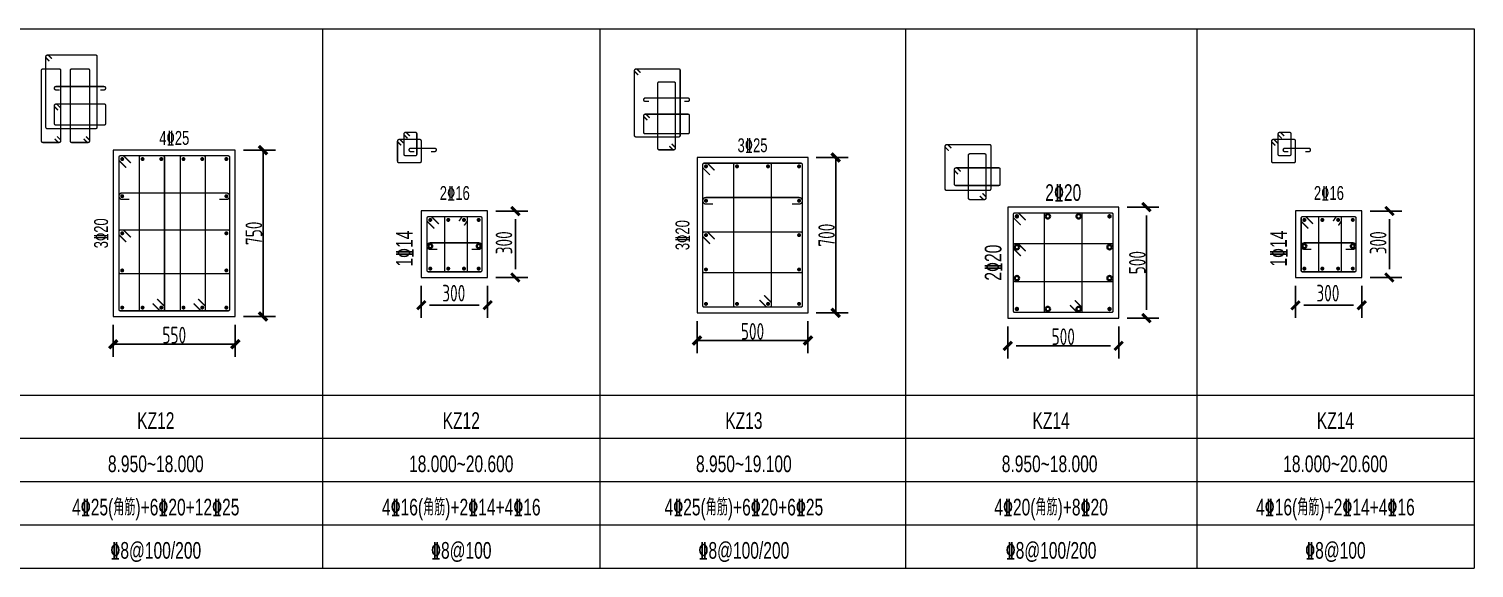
# Model space of a CAD drawing. Extents: x -695511 to 885008, y -751583 to -95266.
# Drawn here: x 360224 to 386274, y -265295 to -255575 of the extents above; entities that cross this region are included whole.
import ezdxf
from ezdxf.enums import TextEntityAlignment as Align

# ---------------------------------------------------------------- set-up
doc = ezdxf.new("R2010")
doc.units = 0
doc.header["$LTSCALE"] = 1000
doc.header["$MEASUREMENT"] = 0
doc.layers.add('0_cad_copy', color=7, linetype='Continuous')
for name, color, linetype, lineweight in [('柱原位标注', 7, 'Continuous', 18), ('柱尺寸标注', 3, 'Continuous', 18), ('柱截面轮廓', 7, 'Continuous', 18), ('柱箍筋', 1, 'Continuous', 25), ('柱纵筋', 1, 'Continuous', 70), ('柱表文字', 7, 'Continuous', 18), ('柱表边线', 253, 'Continuous', 18)]:
    doc.layers.add(name, color=color, linetype=linetype, lineweight=lineweight)
doc.styles.add('样式 1', font='GS_TXT.shx', dxfattribs={"width": 0.7, "height": 375, "bigfont": 'yjkchn.shx'})
doc.styles.add('盈建科标注', font='yjkeng.shx', dxfattribs={"width": 0.7, "height": 300, "bigfont": 'yjkchn.shx'})
doc.dimstyles.new('盈建科结构', dxfattribs={"dimscale": 150, "dimtxt": 2.5, "dimasz": 1, "dimexe": 1.5, "dimexo": 1.5, "dimgap": 1, "dimtad": 1, "dimdec": 0, "dimzin": 0, "dimdsep": 46, "dimtxsty": '盈建科标注', "dimblk": 'ARCHTICK', "dimcen": 0.09, "dimclrt": 7, "dimadec": 0, "dimazin": 0, "dimtfac": 1, "dimtdec": 4, "dimtix": 1, "dimtmove": 2, "dimatfit": 3, "dimfxl": 1, "dimtolj": 1, "dimtzin": 0, "dimarcsym": 0})

# ---------------------------------------------------------------- blocks, each defined once
blk = doc.blocks.new('_ArchTick')
at = {"color": 0, "linetype": 'ByBlock', "const_width": 0.4}
blk.add_lwpolyline([(-0.5, -0.5), (0.5, 0.5)], dxfattribs=at)
blk = doc.blocks.new('*D418')
at = {"layer": 'Defpoints', "color": 0, "transparency": 16777216}
for p in [(361744, -260760), (363944, -260760), (363944, -261260)]:
    blk.add_point(p, dxfattribs=at)
at = {"layer": '柱尺寸标注', "color": 0, "lineweight": -2, "transparency": 16777216}
for p, q in [((361744, -260910), (361744, -261485)), ((363944, -260910), (363944, -261485)), ((361744, -261260), (363944, -261260))]:
    blk.add_line(p, q, dxfattribs=at)
at = {"layer": '柱尺寸标注', "color": 0, "linetype": 'ByBlock', "lineweight": -2, "transparency": 16777216, "xscale": 150, "yscale": 150, "zscale": 150, "rotation": 180}
blk.add_blockref('_ArchTick', (361744, -261260), dxfattribs=at)
at = {"layer": '柱尺寸标注', "color": 0, "linetype": 'ByBlock', "lineweight": -2, "transparency": 16777216, "xscale": 150, "yscale": 150, "zscale": 150}
blk.add_blockref('_ArchTick', (363944, -261260), dxfattribs=at)
at = {"layer": '柱尺寸标注', "color": 7, "lineweight": 18, "transparency": 16777216, "insert": (362844, -261095), "char_height": 300, "attachment_point": 5, "style": '盈建科标注'}
blk.add_mtext('\\A1;550', dxfattribs=at)
blk = doc.blocks.new('*D419')
at = {"layer": 'Defpoints', "color": 0, "transparency": 16777216}
for p in [(363944, -257760), (364444, -257760), (363944, -260760)]:
    blk.add_point(p, dxfattribs=at)
at = {"layer": '柱尺寸标注', "color": 0, "lineweight": -2, "transparency": 16777216}
for p, q in [((364094, -257760), (364669, -257760)), ((364444, -260760), (364444, -257760)), ((364094, -260760), (364669, -260760))]:
    blk.add_line(p, q, dxfattribs=at)
at = {"layer": '柱尺寸标注', "color": 0, "linetype": 'ByBlock', "lineweight": -2, "transparency": 16777216, "xscale": 150, "yscale": 150, "zscale": 150}
for p, rotation in [((364444, -257760), 90), ((364444, -260760), 270)]:
    blk.add_blockref('_ArchTick', p, dxfattribs=dict(at, rotation=rotation))
at = {"layer": '柱尺寸标注', "color": 7, "lineweight": 18, "transparency": 16777216, "insert": (364279, -259260), "char_height": 300, "attachment_point": 5, "rotation": 90, "style": '盈建科标注'}
blk.add_mtext('\\A1;750', dxfattribs=at)
blk = doc.blocks.new('*D90')
at = {"layer": '0_cad_copy', "color": 0, "const_width": 0.35}
blk.add_lwpolyline([(-0.5, -0.5), (0.5, 0.5)], dxfattribs=at)
blk = doc.blocks.new('*D420')
at = {"layer": 'Defpoints', "color": 0, "transparency": 16777216}
for p in [(367297, -260057), (368492, -260057), (368492, -260557)]:
    blk.add_point(p, dxfattribs=at)
at = {"layer": '柱尺寸标注', "color": 0, "lineweight": -2, "transparency": 16777216}
for p, q in [((367297, -260207), (367297, -260782)), ((368492, -260207), (368492, -260782)), ((367447, -260557), (368342, -260557))]:
    blk.add_line(p, q, dxfattribs=at)
at = {"layer": '柱尺寸标注', "color": 0, "linetype": 'ByBlock', "lineweight": -2, "transparency": 16777216, "xscale": 150, "yscale": 150, "zscale": 150, "rotation": 180}
blk.add_blockref('*D90', (367297, -260557), dxfattribs=at)
at = {"layer": '柱尺寸标注', "color": 0, "linetype": 'ByBlock', "lineweight": -2, "transparency": 16777216, "xscale": 150, "yscale": 150, "zscale": 150}
blk.add_blockref('*D90', (368492, -260557), dxfattribs=at)
at = {"layer": '柱尺寸标注', "color": 7, "lineweight": 18, "transparency": 16777216, "insert": (367882, -260339), "char_height": 300, "attachment_point": 5, "style": '盈建科标注'}
blk.add_mtext('\\A1;300', dxfattribs=at)
blk = doc.blocks.new('*D421')
at = {"layer": 'Defpoints', "color": 0, "transparency": 16777216}
for p in [(368492, -258858), (368992, -258858), (368492, -260057)]:
    blk.add_point(p, dxfattribs=at)
at = {"layer": '柱尺寸标注', "color": 0, "lineweight": -2, "transparency": 16777216}
for p, q in [((368642, -258858), (369217, -258858)), ((368992, -259907), (368992, -259008)), ((368642, -260057), (369217, -260057))]:
    blk.add_line(p, q, dxfattribs=at)
at = {"layer": '柱尺寸标注', "color": 0, "linetype": 'ByBlock', "lineweight": -2, "transparency": 16777216, "xscale": 150, "yscale": 150, "zscale": 150}
for p, rotation in [((368992, -258858), 90), ((368992, -260057), 270)]:
    blk.add_blockref('*D90', p, dxfattribs=dict(at, rotation=rotation))
at = {"layer": '柱尺寸标注', "color": 7, "lineweight": 18, "transparency": 16777216, "insert": (368787, -259431), "char_height": 300, "attachment_point": 5, "rotation": 90, "style": '盈建科标注'}
blk.add_mtext('\\A1;300', dxfattribs=at)
blk = doc.blocks.new('*D422')
at = {"layer": 'Defpoints', "color": 0, "transparency": 16777216}
for p in [(372267, -260693), (374267, -260693), (374267, -261193)]:
    blk.add_point(p, dxfattribs=at)
at = {"layer": '柱尺寸标注', "color": 0, "lineweight": -2, "transparency": 16777216}
for p, q in [((372267, -260843), (372267, -261418)), ((374267, -260843), (374267, -261418)), ((372267, -261193), (374267, -261193))]:
    blk.add_line(p, q, dxfattribs=at)
at = {"layer": '柱尺寸标注', "color": 0, "linetype": 'ByBlock', "lineweight": -2, "transparency": 16777216, "xscale": 150, "yscale": 150, "zscale": 150, "rotation": 180}
blk.add_blockref('_ArchTick', (372267, -261193), dxfattribs=at)
at = {"layer": '柱尺寸标注', "color": 0, "linetype": 'ByBlock', "lineweight": -2, "transparency": 16777216, "xscale": 150, "yscale": 150, "zscale": 150}
blk.add_blockref('_ArchTick', (374267, -261193), dxfattribs=at)
at = {"layer": '柱尺寸标注', "color": 7, "lineweight": 18, "transparency": 16777216, "insert": (373267, -261028), "char_height": 300, "attachment_point": 5, "style": '盈建科标注'}
blk.add_mtext('\\A1;500', dxfattribs=at)
blk = doc.blocks.new('*D423')
at = {"layer": 'Defpoints', "color": 0, "transparency": 16777216}
for p in [(374267, -257893), (374767, -257893), (374267, -260693)]:
    blk.add_point(p, dxfattribs=at)
at = {"layer": '柱尺寸标注', "color": 0, "lineweight": -2, "transparency": 16777216}
for p, q in [((374417, -257893), (374992, -257893)), ((374767, -260693), (374767, -257893)), ((374417, -260693), (374992, -260693))]:
    blk.add_line(p, q, dxfattribs=at)
at = {"layer": '柱尺寸标注', "color": 0, "linetype": 'ByBlock', "lineweight": -2, "transparency": 16777216, "xscale": 150, "yscale": 150, "zscale": 150}
for p, rotation in [((374767, -257893), 90), ((374767, -260693), 270)]:
    blk.add_blockref('_ArchTick', p, dxfattribs=dict(at, rotation=rotation))
at = {"layer": '柱尺寸标注', "color": 7, "lineweight": 18, "transparency": 16777216, "insert": (374602, -259293), "char_height": 300, "attachment_point": 5, "rotation": 90, "style": '盈建科标注'}
blk.add_mtext('\\A1;700', dxfattribs=at)
blk = doc.blocks.new('*D92')
at = {"layer": '0_cad_copy', "color": 0, "const_width": 0.35}
blk.add_lwpolyline([(-0.5, -0.5), (0.5, 0.5)], dxfattribs=at)
blk = doc.blocks.new('*D424')
at = {"layer": 'Defpoints', "color": 0, "transparency": 16777216}
for p in [(377868, -260789), (379868, -260789), (379868, -261289)]:
    blk.add_point(p, dxfattribs=at)
at = {"layer": '柱尺寸标注', "color": 0, "lineweight": -2, "transparency": 16777216}
for p, q in [((377868, -260939), (377868, -261514)), ((379868, -260939), (379868, -261514)), ((378018, -261289), (379718, -261289))]:
    blk.add_line(p, q, dxfattribs=at)
at = {"layer": '柱尺寸标注', "color": 0, "linetype": 'ByBlock', "lineweight": -2, "transparency": 16777216, "xscale": 150, "yscale": 150, "zscale": 150, "rotation": 180}
blk.add_blockref('*D92', (377868, -261289), dxfattribs=at)
at = {"layer": '柱尺寸标注', "color": 0, "linetype": 'ByBlock', "lineweight": -2, "transparency": 16777216, "xscale": 150, "yscale": 150, "zscale": 150}
blk.add_blockref('*D92', (379868, -261289), dxfattribs=at)
at = {"layer": '柱尺寸标注', "color": 7, "lineweight": 18, "transparency": 16777216, "insert": (378868, -261124), "char_height": 300, "attachment_point": 5, "style": '盈建科标注'}
blk.add_mtext('\\A1;500', dxfattribs=at)
blk = doc.blocks.new('*D425')
at = {"layer": 'Defpoints', "color": 0, "transparency": 16777216}
for p in [(379868, -258789), (380368, -258789), (379868, -260789)]:
    blk.add_point(p, dxfattribs=at)
at = {"layer": '柱尺寸标注', "color": 0, "lineweight": -2, "transparency": 16777216}
for p, q in [((380018, -258789), (380593, -258789)), ((380368, -260639), (380368, -258939)), ((380018, -260789), (380593, -260789))]:
    blk.add_line(p, q, dxfattribs=at)
at = {"layer": '柱尺寸标注', "color": 0, "linetype": 'ByBlock', "lineweight": -2, "transparency": 16777216, "xscale": 150, "yscale": 150, "zscale": 150}
for p, rotation in [((380368, -258789), 90), ((380368, -260789), 270)]:
    blk.add_blockref('*D92', p, dxfattribs=dict(at, rotation=rotation))
at = {"layer": '柱尺寸标注', "color": 7, "lineweight": 18, "transparency": 16777216, "insert": (380203, -259789), "char_height": 300, "attachment_point": 5, "rotation": 90, "style": '盈建科标注'}
blk.add_mtext('\\A1;500', dxfattribs=at)
blk = doc.blocks.new('*D426')
at = {"layer": 'Defpoints', "color": 0, "transparency": 16777216}
for p in [(383054, -260057), (384248, -260057), (384248, -260557)]:
    blk.add_point(p, dxfattribs=at)
at = {"layer": '柱尺寸标注', "color": 0, "lineweight": -2, "transparency": 16777216}
for p, q in [((383054, -260207), (383054, -260782)), ((384248, -260207), (384248, -260782)), ((383204, -260557), (384098, -260557))]:
    blk.add_line(p, q, dxfattribs=at)
at = {"layer": '柱尺寸标注', "color": 0, "linetype": 'ByBlock', "lineweight": -2, "transparency": 16777216, "xscale": 150, "yscale": 150, "zscale": 150, "rotation": 180}
blk.add_blockref('*D90', (383054, -260557), dxfattribs=at)
at = {"layer": '柱尺寸标注', "color": 0, "linetype": 'ByBlock', "lineweight": -2, "transparency": 16777216, "xscale": 150, "yscale": 150, "zscale": 150}
blk.add_blockref('*D90', (384248, -260557), dxfattribs=at)
at = {"layer": '柱尺寸标注', "color": 7, "lineweight": 18, "transparency": 16777216, "insert": (383638, -260339), "char_height": 300, "attachment_point": 5, "style": '盈建科标注'}
blk.add_mtext('\\A1;300', dxfattribs=at)
blk = doc.blocks.new('*D427')
at = {"layer": 'Defpoints', "color": 0, "transparency": 16777216}
for p in [(384248, -258858), (384748, -258858), (384248, -260057)]:
    blk.add_point(p, dxfattribs=at)
at = {"layer": '柱尺寸标注', "color": 0, "lineweight": -2, "transparency": 16777216}
for p, q in [((384398, -258858), (384973, -258858)), ((384748, -259907), (384748, -259008)), ((384398, -260057), (384973, -260057))]:
    blk.add_line(p, q, dxfattribs=at)
at = {"layer": '柱尺寸标注', "color": 0, "linetype": 'ByBlock', "lineweight": -2, "transparency": 16777216, "xscale": 150, "yscale": 150, "zscale": 150}
for p, rotation in [((384748, -258858), 90), ((384748, -260057), 270)]:
    blk.add_blockref('*D90', p, dxfattribs=dict(at, rotation=rotation))
at = {"layer": '柱尺寸标注', "color": 7, "lineweight": 18, "transparency": 16777216, "insert": (384544, -259431), "char_height": 300, "attachment_point": 5, "rotation": 90, "style": '盈建科标注'}
blk.add_mtext('\\A1;300', dxfattribs=at)

msp = doc.modelspace()

# ---------------------------------------------------------------- linework, layer by layer
at = {"layer": '柱截面轮廓', "lineweight": 18}
for points in [[(363944.3, -257760.3), (361744.3, -257760.3), (361744.3, -260760.3), (363944.3, -260760.3)], [(374267.3, -257892.8), (372267.3, -257892.8), (372267.3, -260692.8), (374267.3, -260692.8)], [(368491.8, -258857.8), (367297.3, -258857.8), (367297.3, -260057.3), (368491.8, -260057.3)], [(379867.7, -258789.2), (377867.7, -258789.2), (377867.7, -260789.2), (379867.7, -260789.2)], [(384248.3, -258857.8), (383053.8, -258857.8), (383053.8, -260057.3), (384248.3, -260057.3)]]:
    msp.add_lwpolyline(points, close=True, dxfattribs=at)
at = {"layer": '柱箍筋', "lineweight": 25, "const_width": 25}
for points in [[(360636.6, -256113.3), (360580, -256056.8, 0.6681786), (360528, -256078.3), (360528, -257347.8, 0.4142136), (360553, -257372.8), (361428, -257372.8, 0.4142136), (361453, -257347.8), (361453, -256072.8, 0.4142136), (361428, -256047.8), (360558.5, -256047.8, 0.6681786), (360536.9, -256099.9), (360593.5, -256156.5)], [(360689.7, -257557.3), (360746.2, -257613.9, 0.6681786), (360798.3, -257592.3), (360798.3, -256322.8, 0.4142136), (360773.3, -256297.8), (360474.3, -256297.8, 0.4142136), (360449.3, -256322.8), (360449.3, -257597.8, 0.4142136), (360474.3, -257622.8), (360767.8, -257622.8, 0.6681786), (360789.4, -257570.8), (360732.8, -257514.2)], [(361210.2, -257557.3), (361266.7, -257613.9, 0.6681786), (361318.8, -257592.3), (361318.8, -256322.8, 0.4142136), (361293.8, -256297.8), (360994.8, -256297.8, 0.4142136), (360969.8, -256322.8), (360969.8, -257597.8, 0.4142136), (360994.8, -257622.8), (361288.3, -257622.8, 0.6681786), (361309.9, -257570.8), (361253.3, -257514.2)], [(371246.8, -256362.5), (371190.2, -256305.9, 0.6681786), (371138.1, -256327.5), (371138.1, -257497, 0.4142136), (371163.1, -257522), (371938.1, -257522, 0.4142136), (371963.1, -257497), (371963.1, -256322, 0.4142136), (371938.1, -256297), (371168.6, -256297, 0.6681786), (371147.1, -256349.1), (371203.6, -256405.6)], [(371766.5, -257689.8), (371823.1, -257746.4, 0.6681786), (371875.1, -257724.8), (371875.1, -256555.3, 0.4142136), (371850.1, -256530.3), (371584.5, -256530.3, 0.4142136), (371559.5, -256555.3), (371559.5, -257730.3, 0.4142136), (371584.5, -257755.3), (371844.6, -257755.3, 0.6681786), (371866.2, -257703.3), (371809.6, -257646.7)], [(360776.3, -256674.8), (360712.3, -256674.8, -1), (360712.3, -256613.8), (361576.3, -256613.8, -1), (361576.3, -256674.8), (361512.3, -256674.8)], [(371399.3, -256882.3), (371335.3, -256882.3, -1), (371335.3, -256821.3), (372099.3, -256821.3, -1), (372099.3, -256882.3), (372035.3, -256882.3)], [(360747.3, -257038.5), (360690.7, -256981.9, -0.6681786), (360712.3, -256929.8), (361581.8, -256929.8, -0.4142136), (361606.8, -256954.8), (361606.8, -257281.8, -0.4142136), (361581.8, -257306.8), (360706.8, -257306.8, -0.4142136), (360681.8, -257281.8), (360681.8, -256960.3, -0.6681786), (360733.9, -256938.8), (360790.4, -256995.3)], [(371370.3, -257221), (371313.7, -257164.4, -0.6681786), (371335.3, -257112.3), (372104.8, -257112.3, -0.4142136), (372129.8, -257137.3), (372129.8, -257439.3, -0.4142136), (372104.8, -257464.3), (371329.8, -257464.3, -0.4142136), (371304.8, -257439.3), (371304.8, -257142.8, -0.6681786), (371356.9, -257121.3), (371413.4, -257177.8)], [(366976.8, -257633), (366920.2, -257576.4, 0.6681786), (366868.1, -257598), (366868.1, -257962, 0.4142136), (366893.1, -257987), (367270.1, -257987, 0.4142136), (367295.1, -257962), (367295.1, -257592.5, 0.4142136), (367270.1, -257567.5), (366898.6, -257567.5, 0.6681786), (366877.1, -257619.6), (366933.6, -257676.1)], [(367092.8, -257506), (367036.2, -257449.4, 0.6681786), (366984.1, -257471), (366984.1, -257835, 0.4142136), (367009.1, -257860), (367191.6, -257860, 0.4142136), (367216.6, -257835), (367216.6, -257465.5, 0.4142136), (367191.6, -257440.5), (367014.6, -257440.5, 0.6681786), (366993.1, -257492.6), (367049.6, -257549.1)], [(382733.3, -257633), (382676.7, -257576.4, 0.6681786), (382624.6, -257598), (382624.6, -257962, 0.4142136), (382649.6, -257987), (383026.6, -257987, 0.4142136), (383051.6, -257962), (383051.6, -257592.5, 0.4142136), (383026.6, -257567.5), (382655.1, -257567.5, 0.6681786), (382633.6, -257619.6), (382690.1, -257676.1)], [(382849.3, -257506), (382792.7, -257449.4, 0.6681786), (382740.6, -257471), (382740.6, -257835, 0.4142136), (382765.6, -257860), (382948.1, -257860, 0.4142136), (382973.1, -257835), (382973.1, -257465.5, 0.4142136), (382948.1, -257440.5), (382771.1, -257440.5, 0.6681786), (382749.6, -257492.6), (382806.1, -257549.1)], [(362059.8, -257993.1), (361936.9, -257870.2, 0.1989124), (361919.2, -257862.8), (361871.8, -257862.8, 0.4142136), (361846.8, -257887.8), (361846.8, -260632.8, 0.4142136), (361871.8, -260657.8), (363816.8, -260657.8, 0.4142136), (363841.8, -260632.8), (363841.8, -257887.8, 0.4142136), (363816.8, -257862.8), (361871.8, -257862.8, 0.4142136), (361846.8, -257887.8), (361846.8, -257935.2, 0.1989124), (361854.1, -257952.9), (361977.1, -258075.8)], [(362455.3, -260527.6), (362578.3, -260650.5, 0.1989124), (362595.9, -260657.8), (362643.3, -260657.8, 0.4142136), (362668.3, -260632.8), (362668.3, -257887.8, 0.4142136), (362643.3, -257862.8), (362238.8, -257862.8, 0.4142136), (362213.8, -257887.8), (362213.8, -260632.8, 0.4142136), (362238.8, -260657.8), (362643.3, -260657.8, 0.4142136), (362668.3, -260632.8), (362668.3, -260585.5, 0.1989124), (362661, -260567.8), (362538, -260444.8)], [(363193.3, -260527.6), (363316.3, -260650.5, 0.1989124), (363333.9, -260657.8), (363381.3, -260657.8, 0.4142136), (363406.3, -260632.8), (363406.3, -257887.8, 0.4142136), (363381.3, -257862.8), (362976.8, -257862.8, 0.4142136), (362951.8, -257887.8), (362951.8, -260632.8, 0.4142136), (362976.8, -260657.8), (363381.3, -260657.8, 0.4142136), (363406.3, -260632.8), (363406.3, -260585.5, 0.1989124), (363399, -260567.8), (363276, -260444.8)], [(367170.3, -257787.8), (367106.3, -257787.8, -1), (367106.3, -257726.8), (367536.8, -257726.8, -1), (367536.8, -257787.8), (367472.8, -257787.8)], [(376850.6, -257726.1), (376794, -257669.5, 0.6681786), (376738.5, -257692.5), (376738.5, -258460, 0.4142136), (376763.5, -258485), (377538.5, -258485, 0.4142136), (377563.5, -258460), (377563.5, -257685, 0.4142136), (377538.5, -257660), (376771, -257660, 0.6681786), (376748, -257715.5), (376804.6, -257772.1)], [(377364.8, -258585.6), (377421.4, -258642.1, 0.6681786), (377476.8, -258619.2), (377476.8, -257851.7, 0.4142136), (377451.8, -257826.7), (377183.5, -257826.7, 0.4142136), (377158.5, -257851.7), (377158.5, -258626.7, 0.4142136), (377183.5, -258651.7), (377444.3, -258651.7, 0.6681786), (377467.3, -258596.2), (377410.8, -258539.6)], [(382926.8, -257787.8), (382862.8, -257787.8, -1), (382862.8, -257726.8), (383293.3, -257726.8, -1), (383293.3, -257787.8), (383229.3, -257787.8)], [(372582.8, -258125.6), (372459.9, -258002.7, 0.1989124), (372442.2, -257995.3), (372394.8, -257995.3, 0.4142136), (372369.8, -258020.3), (372369.8, -260565.3, 0.4142136), (372394.8, -260590.3), (374139.8, -260590.3, 0.4142136), (374164.8, -260565.3), (374164.8, -258020.3, 0.4142136), (374139.8, -257995.3), (372394.8, -257995.3, 0.4142136), (372369.8, -258020.3), (372369.8, -258067.7, 0.1989124), (372377.1, -258085.4), (372500.1, -258208.3)], [(373392.5, -260460.1), (373515.4, -260583, 0.1989124), (373533.1, -260590.3), (373580.5, -260590.3, 0.4142136), (373605.5, -260565.3), (373605.5, -258020.3, 0.4142136), (373580.5, -257995.3), (372954.1, -257995.3, 0.4142136), (372929.1, -258020.3), (372929.1, -260565.3, 0.4142136), (372954.1, -260590.3), (373580.5, -260590.3, 0.4142136), (373605.5, -260565.3), (373605.5, -260518, 0.1989124), (373598.2, -260500.3), (373475.2, -260377.3)], [(376971.3, -258192.1), (376914.7, -258135.5, -0.6681786), (376937.7, -258080), (377705.2, -258080, -0.4142136), (377730.2, -258105), (377730.2, -258373.3, -0.4142136), (377705.2, -258398.3), (376930.2, -258398.3, -0.4142136), (376905.2, -258373.3), (376905.2, -258112.5, -0.6681786), (376960.7, -258089.5), (377017.2, -258146.1)], [(362033.3, -258649.3), (361905.3, -258649.3, -1), (361905.3, -258532.3), (363783.3, -258532.3, -1), (363783.3, -258649.3), (363655.3, -258649.3)], [(372556.3, -258731.8), (372428.3, -258731.8, -1), (372428.3, -258614.8), (374106.3, -258614.8, -1), (374106.3, -258731.8), (373978.3, -258731.8)], [(378190, -259023.1), (378066.3, -258899.4, 0.1989124), (378047.7, -258891.7), (377996.4, -258891.7, 0.4142136), (377970.2, -258917.9), (377970.2, -260660.4, 0.4142136), (377996.4, -260686.7), (379738.9, -260686.7, 0.4142136), (379765.2, -260660.4), (379765.2, -258917.9, 0.4142136), (379738.9, -258891.7), (377996.4, -258891.7, 0.4142136), (377970.2, -258917.9), (377970.2, -258969.2, 0.1989124), (377977.9, -258987.7), (378101.6, -259111.5)], [(378988.7, -260555.2), (379112.4, -260679, 0.1989124), (379131, -260686.7), (379182.3, -260686.7, 0.4142136), (379208.5, -260660.4), (379208.5, -258917.9, 0.4142136), (379182.3, -258891.7), (378553.1, -258891.7, 0.4142136), (378526.8, -258917.9), (378526.8, -260660.4, 0.4142136), (378553.1, -260686.7), (379182.3, -260686.7, 0.4142136), (379208.5, -260660.4), (379208.5, -260609.2, 0.1989124), (379200.8, -260590.6), (379077.1, -260466.8)], [(361977.1, -259414.8), (361854.1, -259291.9, -0.1989124), (361846.8, -259274.2), (361846.8, -259226.8, -0.4142136), (361871.8, -259201.8), (363816.8, -259201.8, -0.4142136), (363841.8, -259226.8), (363841.8, -259963.3, -0.4142136), (363816.8, -259988.3), (361871.8, -259988.3, -0.4142136), (361846.8, -259963.3), (361846.8, -259226.8, -0.4142136), (361871.8, -259201.8), (361919.2, -259201.8, -0.1989124), (361936.9, -259209.2), (362059.8, -259332.1)], [(367612.8, -259090.6), (367489.9, -258967.7, 0.1989124), (367472.2, -258960.3), (367424.8, -258960.3, 0.4142136), (367399.8, -258985.3), (367399.8, -259929.8, 0.4142136), (367424.8, -259954.8), (368364.3, -259954.8, 0.4142136), (368389.3, -259929.8), (368389.3, -258985.3, 0.4142136), (368364.3, -258960.3), (367424.8, -258960.3, 0.4142136), (367399.8, -258985.3), (367399.8, -259032.7, 0.1989124), (367407.1, -259050.4), (367530.1, -259173.3)], [(383369.3, -259090.6), (383246.4, -258967.7, 0.1989124), (383228.7, -258960.3), (383181.3, -258960.3, 0.4142136), (383156.3, -258985.3), (383156.3, -259929.8, 0.4142136), (383181.3, -259954.8), (384120.8, -259954.8, 0.4142136), (384145.8, -259929.8), (384145.8, -258985.3, 0.4142136), (384120.8, -258960.3), (383181.3, -258960.3, 0.4142136), (383156.3, -258985.3), (383156.3, -259032.7, 0.1989124), (383163.6, -259050.4), (383286.6, -259173.3)], [(367586.3, -259548.8), (367458.3, -259548.8, -1), (367458.3, -259431.8), (368330.8, -259431.8, -1), (368330.8, -259548.8), (368202.8, -259548.8)], [(372500.1, -259447.3), (372377.1, -259324.4, -0.1989124), (372369.8, -259306.7), (372369.8, -259259.3, -0.4142136), (372394.8, -259234.3), (374139.8, -259234.3, -0.4142136), (374164.8, -259259.3), (374164.8, -259945.8, -0.4142136), (374139.8, -259970.8), (372394.8, -259970.8, -0.4142136), (372369.8, -259945.8), (372369.8, -259259.3, -0.4142136), (372394.8, -259234.3), (372442.2, -259234.3, -0.1989124), (372459.9, -259241.7), (372582.8, -259364.6)], [(378101.6, -259668.2), (377977.9, -259544.4, -0.1989124), (377970.2, -259525.9), (377970.2, -259474.6, -0.4142136), (377996.4, -259448.3), (379738.9, -259448.3, -0.4142136), (379765.2, -259474.6), (379765.2, -260103.8, -0.4142136), (379738.9, -260130), (377996.4, -260130, -0.4142136), (377970.2, -260103.8), (377970.2, -259474.6, -0.4142136), (377996.4, -259448.3), (378047.7, -259448.3, -0.1989124), (378066.3, -259456), (378190, -259579.8)], [(383342.8, -259548.8), (383214.8, -259548.8, -1), (383214.8, -259431.8), (384087.3, -259431.8, -1), (384087.3, -259548.8), (383959.3, -259548.8)]]:
    msp.add_lwpolyline(points, format="xyb", dxfattribs=at)
for points in [[(367717.3, -258960.3), (367717.3, -259954.8)], [(368031.3, -258960.3), (367976.8, -259039.8)], [(368125.3, -259038.8), (368070.8, -259118.3)], [(368125.8, -258960.3), (368125.8, -259954.8)], [(383473.8, -258960.3), (383473.8, -259954.8)], [(383787.8, -258960.3), (383733.3, -259039.8)], [(383881.8, -259038.8), (383827.3, -259118.3)], [(383882.3, -258960.3), (383882.3, -259954.8)]]:
    msp.add_lwpolyline(points, dxfattribs=at)
at = {"layer": '柱纵筋', "lineweight": 70}
for points, const_width in [([(361923.3, -257921.3, 1), (361887.3, -257921.3, 1)], 36), ([(362290.3, -257921.3, 1), (362254.3, -257921.3, 1)], 36), ([(362627.8, -257921.3, 1), (362591.8, -257921.3, 1)], 36), ([(363028.3, -257921.3, 1), (362992.3, -257921.3, 1)], 36), ([(363365.8, -257921.3, 1), (363329.8, -257921.3, 1)], 36), ([(363801.3, -257921.3, 1), (363765.3, -257921.3, 1)], 36), ([(372446.3, -258053.8, 1), (372410.3, -258053.8, 1)], 36), ([(373005.6, -258053.8, 1), (372969.6, -258053.8, 1)], 36), ([(373565, -258053.8, 1), (373529, -258053.8, 1)], 36), ([(374124.3, -258053.8, 1), (374088.3, -258053.8, 1)], 36), ([(361923.3, -258590.8, 1), (361887.3, -258590.8, 1)], 36), ([(363801.3, -258590.8, 1), (363765.3, -258590.8, 1)], 36), ([(378052.7, -258954.2, 1), (378012.7, -258954.2, 1)], 40), ([(379722.7, -258954.2, 1), (379682.7, -258954.2, 1)], 40), ([(367476.3, -259018.8, 1), (367440.3, -259018.8, 1)], 36), ([(367800.3, -259018.8, 1), (367764.3, -259018.8, 1)], 36), ([(368084.3, -259018.8, 1), (368048.3, -259018.8, 1)], 36), ([(368348.8, -259018.8, 1), (368312.8, -259018.8, 1)], 36), ([(383232.8, -259018.8, 1), (383196.8, -259018.8, 1)], 36), ([(383556.8, -259018.8, 1), (383520.8, -259018.8, 1)], 36), ([(383840.8, -259018.8, 1), (383804.8, -259018.8, 1)], 36), ([(384105.3, -259018.8, 1), (384069.3, -259018.8, 1)], 36), ([(361923.3, -259260.3, 1), (361887.3, -259260.3, 1)], 36), ([(363801.3, -259260.3, 1), (363765.3, -259260.3, 1)], 36), ([(361923.3, -259929.8, 1), (361887.3, -259929.8, 1)], 36), ([(363801.3, -259929.8, 1), (363765.3, -259929.8, 1)], 36), ([(367476.3, -259896.3, 1), (367440.3, -259896.3, 1)], 36), ([(367800.3, -259896.3, 1), (367764.3, -259896.3, 1)], 36), ([(368084.3, -259896.3, 1), (368048.3, -259896.3, 1)], 36), ([(368348.8, -259896.3, 1), (368312.8, -259896.3, 1)], 36), ([(383232.8, -259896.3, 1), (383196.8, -259896.3, 1)], 36), ([(383556.8, -259896.3, 1), (383520.8, -259896.3, 1)], 36), ([(383840.8, -259896.3, 1), (383804.8, -259896.3, 1)], 36), ([(384105.3, -259896.3, 1), (384069.3, -259896.3, 1)], 36), ([(372446.3, -260531.8, 1), (372410.3, -260531.8, 1)], 36), ([(373005.6, -260531.8, 1), (372969.6, -260531.8, 1)], 36), ([(373565, -260531.8, 1), (373529, -260531.8, 1)], 36), ([(374124.3, -260531.8, 1), (374088.3, -260531.8, 1)], 36), ([(361923.3, -260599.3, 1), (361887.3, -260599.3, 1)], 36), ([(362290.3, -260599.3, 1), (362254.3, -260599.3, 1)], 36), ([(362627.8, -260599.3, 1), (362591.8, -260599.3, 1)], 36), ([(363028.3, -260599.3, 1), (362992.3, -260599.3, 1)], 36), ([(363365.8, -260599.3, 1), (363329.8, -260599.3, 1)], 36), ([(363801.3, -260599.3, 1), (363765.3, -260599.3, 1)], 36), ([(378052.7, -260624.2, 1), (378012.7, -260624.2, 1)], 40), ([(379722.7, -260624.2, 1), (379682.7, -260624.2, 1)], 40)]:
    msp.add_lwpolyline(points, format="xyb", close=True, dxfattribs=dict(at, const_width=const_width))
at = {"layer": '柱纵筋', "lineweight": 35, "const_width": 36}
for points in [[(372446.3, -258673.3, 1), (372410.3, -258673.3, 1)], [(374124.3, -258673.3, 1), (374088.3, -258673.3, 1)], [(372446.3, -259292.8, 1), (372410.3, -259292.8, 1)], [(374124.3, -259292.8, 1), (374088.3, -259292.8, 1)], [(372446.3, -259912.3, 1), (372410.3, -259912.3, 1)], [(374124.3, -259912.3, 1), (374088.3, -259912.3, 1)]]:
    msp.add_lwpolyline(points, format="xyb", close=True, dxfattribs=at)
at = {"layer": '柱纵筋', "lineweight": 35}
for points in [[(378629.3, -258954.2, 1), (378549.3, -258954.2, 1)], [(379186, -258954.2, 1), (379106, -258954.2, 1)], [(367494.3, -259490.3, 1), (367422.3, -259490.3, 1)], [(368366.8, -259490.3, 1), (368294.8, -259490.3, 1)], [(383250.8, -259490.3, 1), (383178.8, -259490.3, 1)], [(384123.3, -259490.3, 1), (384051.3, -259490.3, 1)], [(378072.7, -259510.8, 1), (377992.7, -259510.8, 1)], [(379742.7, -259510.8, 1), (379662.7, -259510.8, 1)], [(378072.7, -260067.5, 1), (377992.7, -260067.5, 1)], [(379742.7, -260067.5, 1), (379662.7, -260067.5, 1)], [(378629.3, -260624.2, 1), (378549.3, -260624.2, 1)], [(379186, -260624.2, 1), (379106, -260624.2, 1)]]:
    msp.add_lwpolyline(points, format="xyb", close=True, dxfattribs=at)
at = {"layer": '柱表边线', "lineweight": 18}
for p, q in [((360010.7, -255575.2), (365517.2, -255575.2)), ((365517.2, -255575.2), (365517.2, -262175.2)), ((365517.2, -255575.2), (365517.2, -262175.2)), ((365517.2, -255575.2), (365517.2, -262175.2)), ((365517.2, -255575.2), (365517.2, -262175.2)), ((365517.2, -255575.2), (370517.2, -255575.2)), ((370517.2, -255575.2), (370517.2, -262175.2)), ((370517.2, -255575.2), (370517.2, -262175.2)), ((370517.2, -255575.2), (370517.2, -262175.2)), ((370517.2, -255575.2), (370517.2, -262175.2)), ((370517.2, -255575.2), (376023.7, -255575.2)), ((376023.7, -255575.2), (376023.7, -262175.2)), ((376023.7, -255575.2), (376023.7, -262175.2)), ((376023.7, -255575.2), (376023.7, -262175.2)), ((376023.7, -255575.2), (376023.7, -262175.2)), ((376023.7, -255575.2), (376023.7, -262175.2)), ((376023.7, -255575.2), (376023.7, -262175.2)), ((376023.7, -255575.2), (376023.7, -262175.2)), ((376023.7, -255575.2), (376023.7, -262175.2)), ((376023.7, -255575.2), (381273.7, -255575.2)), ((381273.7, -255575.2), (381273.7, -262175.2)), ((381273.7, -255575.2), (381273.7, -262175.2)), ((381273.7, -255575.2), (381273.7, -262175.2)), ((381273.7, -255575.2), (381273.7, -262175.2)), ((381273.7, -255575.2), (381273.7, -262175.2)), ((381273.7, -255575.2), (381273.7, -262175.2)), ((381273.7, -255575.2), (381273.7, -262175.2)), ((381273.7, -255575.2), (381273.7, -262175.2)), ((381273.7, -255575.2), (386273.7, -255575.2)), ((386273.7, -255575.2), (386273.7, -262175.2)), ((386273.7, -255575.2), (386273.7, -262175.2)), ((386273.7, -255575.2), (386273.7, -262175.2)), ((386273.7, -255575.2), (386273.7, -262175.2)), ((360010.7, -262175.2), (365517.2, -262175.2)), ((365517.2, -262175.2), (365517.2, -262955.2)), ((365517.2, -262175.2), (365517.2, -262955.2)), ((365517.2, -262175.2), (365517.2, -262955.2)), ((365517.2, -262175.2), (365517.2, -262955.2)), ((365517.2, -262175.2), (370517.2, -262175.2)), ((370517.2, -262175.2), (370517.2, -262955.2)), ((370517.2, -262175.2), (370517.2, -262955.2)), ((370517.2, -262175.2), (370517.2, -262955.2)), ((370517.2, -262175.2), (370517.2, -262955.2)), ((370517.2, -262175.2), (376023.7, -262175.2)), ((376023.7, -262175.2), (376023.7, -262955.2)), ((376023.7, -262175.2), (376023.7, -262955.2)), ((376023.7, -262175.2), (376023.7, -262955.2)), ((376023.7, -262175.2), (376023.7, -262955.2)), ((376023.7, -262175.2), (376023.7, -262955.2)), ((376023.7, -262175.2), (376023.7, -262955.2)), ((376023.7, -262175.2), (376023.7, -262955.2)), ((376023.7, -262175.2), (381273.7, -262175.2)), ((376023.7, -262175.2), (376023.7, -262955.2)), ((381273.7, -262175.2), (381273.7, -262955.2)), ((381273.7, -262175.2), (381273.7, -262955.2)), ((381273.7, -262175.2), (381273.7, -262955.2)), ((381273.7, -262175.2), (381273.7, -262955.2)), ((381273.7, -262175.2), (381273.7, -262955.2)), ((381273.7, -262175.2), (381273.7, -262955.2)), ((381273.7, -262175.2), (381273.7, -262955.2)), ((381273.7, -262175.2), (381273.7, -262955.2)), ((381273.7, -262175.2), (386273.7, -262175.2)), ((386273.7, -262175.2), (386273.7, -262955.2)), ((386273.7, -262175.2), (386273.7, -262955.2)), ((386273.7, -262175.2), (386273.7, -262955.2)), ((386273.7, -262175.2), (386273.7, -262955.2)), ((360010.7, -262955.2), (365517.2, -262955.2)), ((365517.2, -262955.2), (365517.2, -263735.2)), ((365517.2, -262955.2), (365517.2, -263735.2)), ((365517.2, -262955.2), (365517.2, -263735.2)), ((365517.2, -262955.2), (365517.2, -263735.2)), ((365517.2, -262955.2), (370517.2, -262955.2)), ((370517.2, -262955.2), (370517.2, -263735.2)), ((370517.2, -262955.2), (370517.2, -263735.2)), ((370517.2, -262955.2), (370517.2, -263735.2)), ((370517.2, -262955.2), (370517.2, -263735.2)), ((370517.2, -262955.2), (376023.7, -262955.2)), ((376023.7, -262955.2), (376023.7, -263735.2)), ((376023.7, -262955.2), (376023.7, -263735.2)), ((376023.7, -262955.2), (376023.7, -263735.2)), ((376023.7, -262955.2), (376023.7, -263735.2)), ((376023.7, -262955.2), (376023.7, -263735.2)), ((376023.7, -262955.2), (376023.7, -263735.2)), ((376023.7, -262955.2), (376023.7, -263735.2)), ((376023.7, -262955.2), (381273.7, -262955.2)), ((376023.7, -262955.2), (376023.7, -263735.2)), ((381273.7, -262955.2), (381273.7, -263735.2)), ((381273.7, -262955.2), (381273.7, -263735.2)), ((381273.7, -262955.2), (381273.7, -263735.2)), ((381273.7, -262955.2), (381273.7, -263735.2)), ((381273.7, -262955.2), (381273.7, -263735.2)), ((381273.7, -262955.2), (381273.7, -263735.2)), ((381273.7, -262955.2), (381273.7, -263735.2)), ((381273.7, -262955.2), (381273.7, -263735.2)), ((381273.7, -262955.2), (386273.7, -262955.2)), ((386273.7, -262955.2), (386273.7, -263735.2)), ((386273.7, -262955.2), (386273.7, -263735.2)), ((386273.7, -262955.2), (386273.7, -263735.2)), ((386273.7, -262955.2), (386273.7, -263735.2)), ((360010.7, -263735.2), (365517.2, -263735.2)), ((365517.2, -263735.2), (365517.2, -264515.2)), ((365517.2, -263735.2), (365517.2, -264515.2)), ((365517.2, -263735.2), (365517.2, -264515.2)), ((365517.2, -263735.2), (365517.2, -264515.2)), ((365517.2, -263735.2), (370517.2, -263735.2)), ((370517.2, -263735.2), (370517.2, -264515.2)), ((370517.2, -263735.2), (370517.2, -264515.2)), ((370517.2, -263735.2), (370517.2, -264515.2)), ((370517.2, -263735.2), (370517.2, -264515.2)), ((370517.2, -263735.2), (376023.7, -263735.2)), ((376023.7, -263735.2), (376023.7, -264515.2)), ((376023.7, -263735.2), (376023.7, -264515.2)), ((376023.7, -263735.2), (376023.7, -264515.2)), ((376023.7, -263735.2), (376023.7, -264515.2)), ((376023.7, -263735.2), (376023.7, -264515.2)), ((376023.7, -263735.2), (376023.7, -264515.2)), ((376023.7, -263735.2), (376023.7, -264515.2)), ((376023.7, -263735.2), (381273.7, -263735.2)), ((376023.7, -263735.2), (376023.7, -264515.2)), ((381273.7, -263735.2), (381273.7, -264515.2)), ((381273.7, -263735.2), (381273.7, -264515.2)), ((381273.7, -263735.2), (381273.7, -264515.2)), ((381273.7, -263735.2), (381273.7, -264515.2)), ((381273.7, -263735.2), (381273.7, -264515.2)), ((381273.7, -263735.2), (381273.7, -264515.2)), ((381273.7, -263735.2), (381273.7, -264515.2)), ((381273.7, -263735.2), (381273.7, -264515.2)), ((381273.7, -263735.2), (386273.7, -263735.2)), ((386273.7, -263735.2), (386273.7, -264515.2)), ((386273.7, -263735.2), (386273.7, -264515.2)), ((386273.7, -263735.2), (386273.7, -264515.2)), ((386273.7, -263735.2), (386273.7, -264515.2)), ((360010.7, -264515.2), (365517.2, -264515.2)), ((365517.2, -264515.2), (365517.2, -265295.2)), ((365517.2, -264515.2), (365517.2, -265295.2)), ((365517.2, -264515.2), (365517.2, -265295.2)), ((365517.2, -264515.2), (365517.2, -265295.2)), ((365517.2, -264515.2), (370517.2, -264515.2)), ((370517.2, -264515.2), (370517.2, -265295.2)), ((370517.2, -264515.2), (370517.2, -265295.2)), ((370517.2, -264515.2), (370517.2, -265295.2)), ((370517.2, -264515.2), (370517.2, -265295.2)), ((370517.2, -264515.2), (376023.7, -264515.2)), ((376023.7, -264515.2), (376023.7, -265295.2)), ((376023.7, -264515.2), (376023.7, -265295.2)), ((376023.7, -264515.2), (376023.7, -265295.2)), ((376023.7, -264515.2), (376023.7, -265295.2)), ((376023.7, -264515.2), (376023.7, -265295.2)), ((376023.7, -264515.2), (376023.7, -265295.2)), ((376023.7, -264515.2), (376023.7, -265295.2)), ((376023.7, -264515.2), (381273.7, -264515.2)), ((376023.7, -264515.2), (376023.7, -265295.2)), ((381273.7, -264515.2), (381273.7, -265295.2)), ((381273.7, -264515.2), (381273.7, -265295.2)), ((381273.7, -264515.2), (381273.7, -265295.2)), ((381273.7, -264515.2), (381273.7, -265295.2)), ((381273.7, -264515.2), (381273.7, -265295.2)), ((381273.7, -264515.2), (381273.7, -265295.2)), ((381273.7, -264515.2), (381273.7, -265295.2)), ((381273.7, -264515.2), (381273.7, -265295.2)), ((381273.7, -264515.2), (386273.7, -264515.2)), ((386273.7, -264515.2), (386273.7, -265295.2)), ((386273.7, -264515.2), (386273.7, -265295.2)), ((386273.7, -264515.2), (386273.7, -265295.2)), ((386273.7, -264515.2), (386273.7, -265295.2)), ((360010.7, -265295.2), (365517.2, -265295.2)), ((365517.2, -265295.2), (370517.2, -265295.2)), ((370517.2, -265295.2), (376023.7, -265295.2)), ((376023.7, -265295.2), (381273.7, -265295.2)), ((381273.7, -265295.2), (386273.7, -265295.2))]:
    msp.add_line(p, q, dxfattribs=at)

# ---------------------------------------------------------------- texts
at = {"layer": '柱原位标注', "style": '样式 1', "width": 0.7}
for s, height, p in [('4%%13225', 250, (362844.3, -257740.3)), ('3%%13225', 250, (373267.3, -257872.8)), ('2%%13216', 250, (367900.3, -258733.8)), ('2%%13220', 300, (378867.7, -258765.2)), ('2%%13216', 250, (383656.8, -258733.8))]:
    msp.add_text(s, height=height, dxfattribs=at).set_placement(p, align=Align.BOTTOM_CENTER)
for s, height, p in [('3%%13220', 250, (361724.3, -259260.3)), ('3%%13220', 250, (372204.3, -259292.8)), ('1%%13214', 300, (367232.3, -259536.3)), ('1%%13214', 300, (382988.8, -259536.3)), ('2%%13220', 300, (377843.7, -259789.2))]:
    msp.add_text(s, height=height, rotation=90, dxfattribs=at).set_placement(p, align=Align.BOTTOM_CENTER)
at = {"layer": '柱表文字', "style": '样式 1', "width": 0.7}
for s, p in [('KZ12', (362510.7, -262635.4)), ('KZ12', (368017.2, -262635.4)), ('KZ13', (373111.2, -262635.4)), ('KZ14', (378648.7, -262635.4)), ('KZ14', (383773.7, -262635.4)), ('8.950~18.000', (362510.7, -263415.4)), ('18.000~20.600', (368017.2, -263415.4)), ('8.950~19.100', (373111.2, -263415.4)), ('8.950~18.000', (378622.7, -263415.4)), ('18.000~20.600', (383773.7, -263415.4)), ('4%%13225(角筋)+6%%13220+12%%13225', (362510.7, -264195.4)), ('4%%13216(角筋)+2%%13214+4%%13216', (368017.2, -264195.4)), ('4%%13225(角筋)+6%%13220+6%%13225', (373111.2, -264195.4)), ('4%%13220(角筋)+8%%13220', (378648.7, -264195.4)), ('4%%13216(角筋)+2%%13214+4%%13216', (383773.7, -264195.4)), ('%%1328@100/200', (362510.7, -264975.4)), ('%%1328@100', (368017.2, -264975.4)), ('%%1328@100/200', (373111.2, -264975.4)), ('%%1328@100/200', (378648.7, -264975.4)), ('%%1328@100', (383773.7, -264975.4))]:
    msp.add_text(s, height=300, dxfattribs=at).set_placement(p, align=Align.MIDDLE_CENTER)

# ---------------------------------------------------------------- dimensions: what is measured, and where the dimension line sits
at = {"layer": '柱尺寸标注', "lineweight": 18}
for p1, p2, override, picture, middle in [((363944.3, -260760.3), (363944.3, -257760.3), {"dimexo": 1, "dimgap": 0.1, "dimlfac": 0.25, "dimrnd": 5}, '*D419', (364279.3, -259260.3)), ((374267.3, -260692.8), (374267.3, -257892.8), {"dimexo": 1, "dimgap": 0.1, "dimlfac": 0.25, "dimrnd": 5}, '*D423', (374602.3, -259292.8)), ((379867.7, -260789.2), (379867.7, -258789.2), {"dimexo": 1, "dimgap": 0.1, "dimlfac": 0.25, "dimrnd": 5, "dimblk": '*D92'}, '*D425', (380202.7, -259789.2)), ((372267.3, -260692.8), (374267.3, -260692.8), {"dimexo": 1, "dimgap": 0.1, "dimlfac": 0.25, "dimrnd": 5}, '*D422', (373267.3, -261027.8)), ((361744.3, -260760.3), (363944.3, -260760.3), {"dimexo": 1, "dimgap": 0.1, "dimlfac": 0.25, "dimrnd": 5}, '*D418', (362844.3, -261095.3)), ((377867.7, -260789.2), (379867.7, -260789.2), {"dimexo": 1, "dimgap": 0.1, "dimlfac": 0.25, "dimrnd": 5, "dimblk": '*D92'}, '*D424', (378867.7, -261124.2))]:
    dim = msp.add_aligned_dim(p1=p1, p2=p2, distance=-500, dimstyle='盈建科结构', override=override, dxfattribs=at)
    dim.commit()
    dim.dimension.update_dxf_attribs({"geometry": picture, "text_midpoint": middle})
for base, p1, p2, angle, picture, middle in [((368991.8, -258857.8), (368491.8, -260057.3), (368491.8, -258857.8), 90, '*D421', (368787.3, -259430.8)), ((384748.3, -258857.8), (384248.3, -260057.3), (384248.3, -258857.8), 90, '*D427', (384543.8, -259430.8)), ((368491.8, -260557.3), (367297.3, -260057.3), (368491.8, -260057.3), 0, '*D420', (367881.8, -260339.3)), ((384248.3, -260557.3), (383053.8, -260057.3), (384248.3, -260057.3), 0, '*D426', (383638.3, -260339.3))]:
    dim = msp.add_linear_dim(base=base, p1=p1, p2=p2, angle=angle, dimstyle='盈建科结构', override={"dimexo": 1, "dimgap": 0.1, "dimlfac": 0.25, "dimrnd": 5, "dimblk": '*D90'}, dxfattribs=at)
    dim.commit()
    dim.dimension.update_dxf_attribs({"geometry": picture, "text_midpoint": middle, "dimtype": 161})

doc.saveas('drawing.dxf')
